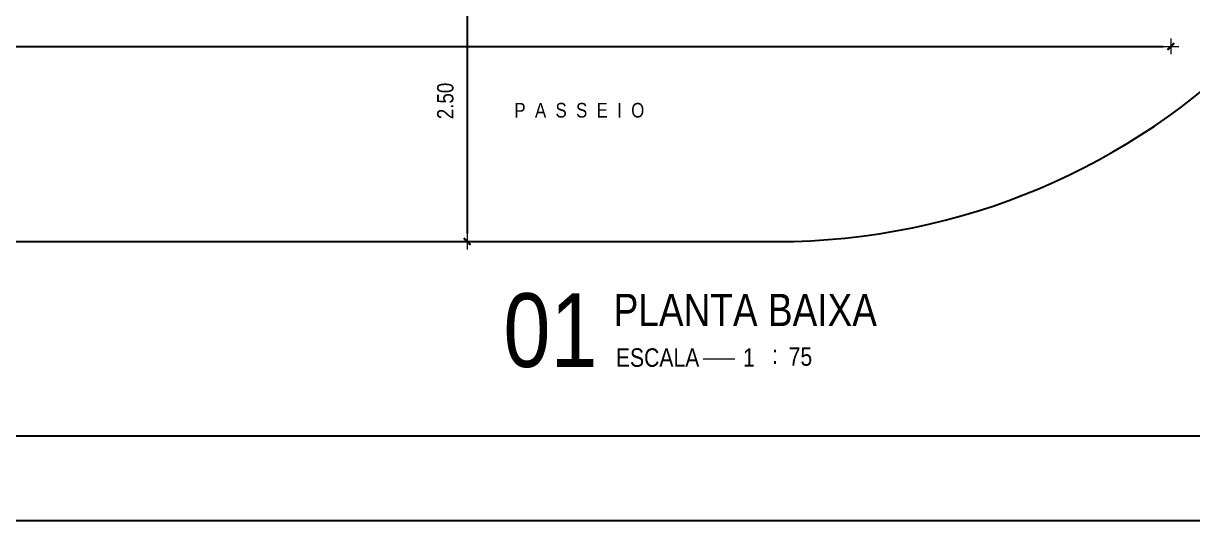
# Model space of a CAD drawing. Header units: millimetres. Extents: x 1170 to 1315, y 90 to 135.
# Drawn here: x 1284.61 to 1294.97, y 90.19 to 94.6 of the extents above; entities that cross this region are included whole.
import ezdxf
from ezdxf.enums import TextEntityAlignment as Align

# ---------------------------------------------------------------- set-up
doc = ezdxf.new("R2010")
doc.units = ezdxf.units.MM
doc.header["$LTSCALE"] = 20
doc.header["$MEASUREMENT"] = 0
doc.layers.get('0').update_dxf_attribs({"linetype": 'CONTINUOUS'})
doc.layers.get('DEFPOINTS').update_dxf_attribs({"linetype": 'CONTINUOUS'})
for name, color, linetype in [('COTA', 7, 'CONTINUOUS'), ('E-txt-g', 3, 'CONTINUOUS'), ('E-TXT-Y', 2, 'CONTINUOUS'), ('Indic_Corte_Vista', 2, 'CONTINUOUS')]:
    doc.layers.add(name, color=color, linetype=linetype)
for name, color, linetype, lineweight in [('E-Pen-C', 4, 'CONTINUOUS', 15), ('E-Pen-G', 3, 'CONTINUOUS', 30), ('E-Txt-W', 7, 'CONTINUOUS', 20)]:
    doc.layers.add(name, color=color, linetype=linetype, lineweight=lineweight)
doc.styles.add('F2', font='ARIALN.TTF')
doc.styles.add('REG60', font='romans.shx', dxfattribs={"width": 0.8, "height": 0.15})
doc.styles.add('REG80', font='romans.shx', dxfattribs={"width": 0.8, "height": 0.2})
doc.dimstyles.new('DIMENSION-1', dxfattribs={"dimtxt": 0.145, "dimasz": 0.07, "dimexe": 1, "dimexo": 0, "dimgap": 0.12, "dimtad": 1, "dimzin": 7, "dimdsep": 46, "dimtxsty": 'F2', "dimblk1": 'TRACO', "dimblk2": 'TRACO', "dimsah": 1, "dimcen": 1, "dimse1": 1, "dimse2": 1, "dimclrd": 4, "dimclre": 256, "dimclrt": 4, "dimadec": 8, "dimazin": 0, "dimtfac": 1, "dimtix": 1, "dimtmove": 2, "dimatfit": 3, "dimldrblk": 'TRACO', "dimfxl": 1, "dimtolj": 1, "dimtzin": 0, "dimarcsym": 0})

# ---------------------------------------------------------------- blocks, each defined once
blk = doc.blocks.new('TRACO')
at = {"layer": 'E-Pen-C'}
for p, q in [((-1, 0), (1, 0)), ((0, 1), (0, -1))]:
    blk.add_line(p, q, dxfattribs=at)
at = {"layer": 'E-Pen-G'}
blk.add_line((-0.42, -0.42), (0.42, 0.42), dxfattribs=at)
blk = doc.blocks.new('*D353')
at = {"layer": 'COTA', "color": 4, "linetype": 'Continuous', "lineweight": -2}
blk.add_line((1288.547, 95.088), (1288.547, 92.734), dxfattribs=at)
at = {"layer": 'DEFPOINTS', "color": 0, "linetype": 'Continuous'}
for p in [(1289.782, 95.158), (1288.547, 92.664), (1289.871, 92.664)]:
    blk.add_point(p, dxfattribs=at)
at = {"layer": 'COTA', "color": 4, "linetype": 'Continuous', "lineweight": -2, "xscale": 0.07, "yscale": 0.07, "zscale": 0.07}
for p, rotation in [((1288.547, 95.158), 90), ((1288.547, 92.664), 270)]:
    blk.add_blockref('TRACO', p, dxfattribs=dict(at, rotation=rotation))
at = {"layer": 'COTA', "color": 4, "linetype": 'Continuous', "insert": (1288.353, 93.911), "char_height": 0.145, "attachment_point": 5, "rotation": 90, "style": 'F2'}
blk.add_mtext('\\A1;2.50', dxfattribs=at)
blk = doc.blocks.new('*D361')
at = {"layer": 'COTA', "color": 4, "linetype": 'Continuous', "lineweight": -2}
blk.add_line((1263.66, 94.395), (1294.712, 94.395), dxfattribs=at)
at = {"layer": 'DEFPOINTS', "color": 0, "linetype": 'Continuous'}
for p in [(1263.59, 95.158), (1294.782, 95.158), (1294.782, 94.395)]:
    blk.add_point(p, dxfattribs=at)
at = {"layer": 'COTA', "color": 4, "linetype": 'Continuous', "lineweight": -2, "xscale": 0.07, "yscale": 0.07, "zscale": 0.07, "rotation": 180}
blk.add_blockref('TRACO', (1263.59, 94.395), dxfattribs=at)
at = {"layer": 'COTA', "color": 4, "linetype": 'Continuous', "lineweight": -2, "xscale": 0.07, "yscale": 0.07, "zscale": 0.07}
blk.add_blockref('TRACO', (1294.782, 94.395), dxfattribs=at)
at = {"layer": 'COTA', "color": 4, "linetype": 'Continuous', "insert": (1279.186, 94.589), "char_height": 0.145, "attachment_point": 5, "style": 'F2'}
blk.add_mtext('\\A1;31.19', dxfattribs=at)
blk = doc.blocks.new('TXT-AMB75')
at = {"layer": 'E-txt-g', "style": 'REG80', "width": 0.8, "flags": 8}
blk.add_attdef('TXT', text='', height=0.2, dxfattribs=at).set_placement((0.005, 0.296), align=Align.CENTER)
at = {"layer": 'E-Txt-W', "style": 'REG60', "width": 0.8, "flags": 8}
blk.add_attdef('TXT', text='', height=0.15, dxfattribs=at).set_placement((0.005, 0.027), align=Align.CENTER)
blk = doc.blocks.new('IND_DES')
at = {"layer": 'E-Txt-W', "color": 7}
blk.add_line((0.0269, -0.2428), (0.1984, -0.2428), dxfattribs=at)
at = {"layer": 'E-txt-g', "color": 7, "style": 'F2'}
for s, p in [('ESCALA', (-0.4463, -0.2864)), ('1', (0.2426, -0.2864)), (':', (0.3988, -0.2706))]:
    blk.add_text(s, height=0.1, dxfattribs=at).set_placement(p)
blk.add_attdef('ESCALA', (0.4897, -0.2812), '', height=0.1, dxfattribs=at)
at = {"layer": 'E-Txt-W', "color": 6, "style": 'F2'}
blk.add_attdef('00', text='', height=0.4, dxfattribs=at).set_placement((-0.7083, -0.2881), align=Align.CENTER)
at = {"layer": 'E-TXT-Y', "color": 7, "style": 'F2'}
for tag, p in [('PROJETO', (-0.4563, 0.1829)), ('DESENHO', (-0.4582, -0.0658))]:
    blk.add_attdef(tag, p, '', height=0.175, dxfattribs=at)

msp = doc.modelspace()

# ---------------------------------------------------------------- linework, layer by layer
at = {"color": 2}
msp.add_lwpolyline([(1242.555, 90.189), (1314.911, 90.189), (1314.911, 134.739), (1242.555, 134.739)], close=True, dxfattribs=at)
at = {"color": 1}
msp.add_lwpolyline([(1244.43, 133.989), (1314.161, 133.989), (1314.161, 90.939), (1244.43, 90.939)], close=True, dxfattribs=at)
at = {"layer": 'Indic_Corte_Vista', "color": 8}
msp.add_line((1265.616, 92.664), (1291.282, 92.664), dxfattribs=at)
msp.add_arc((1291.282, 98.664), 6, 270, 360, dxfattribs=at)

# ---------------------------------------------------------------- block references
ref = msp.add_blockref('TXT-AMB75', (1289.575, 93.558), dxfattribs=dict(xscale=0.7290000000000001, yscale=0.7290000000000001, zscale=0.7290000000000001))
ref.add_attrib('TXT', 'P  A  S  S  E  I  O', dxfattribs={"layer": 'E-txt-g', "color": 2, "height": 0.13, "style": 'F2'}).set_placement((1289.54, 93.764), align=Align.CENTER)
ref = msp.add_blockref('IND_DES', (1290.594, 92.022), dxfattribs=dict(xscale=1.636240131907927, yscale=1.636240131907927, zscale=1.636240131907927))
ref.add_attrib('00', '01', dxfattribs={"layer": 'E-Txt-W', "height": 0.6545, "style": 'F2'}).set_placement((1289.284, 91.551), align=Align.CENTER)
ref.add_attrib('DESENHO', 'PLANTA BAIXA', (1289.844, 91.914), dxfattribs={"layer": 'E-TXT-Y', "color": 2, "height": 0.28634, "style": 'F2'})
ref.add_attrib('ESCALA', '75', (1291.395, 91.562), dxfattribs={"layer": 'E-txt-g', "color": 7, "height": 0.1636, "style": 'F2'})

# ---------------------------------------------------------------- dimensions: what is measured, and where the dimension line sits
at = {"layer": 'COTA', "color": 7, "linetype": 'Continuous'}
dim = msp.add_linear_dim(base=(1288.547, 92.664), p1=(1289.782, 95.158), p2=(1289.871, 92.664), angle=90, text='2.50', dimstyle='DIMENSION-1', override={"dimadec": 0, "dimfxl": 0.06}, dxfattribs=at)
dim.commit()
dim.dimension.update_dxf_attribs({"geometry": '*D353', "text_midpoint": (1288.353, 93.911)})
dim = msp.add_linear_dim(base=(1294.782, 94.395), p1=(1263.59, 95.158), p2=(1294.782, 95.158), dimstyle='DIMENSION-1', override={"dimadec": 0, "dimfxl": 0.06}, dxfattribs=at)
dim.commit()
dim.dimension.update_dxf_attribs({"geometry": '*D361', "text_midpoint": (1279.186, 94.589)})

doc.saveas('drawing.dxf')
